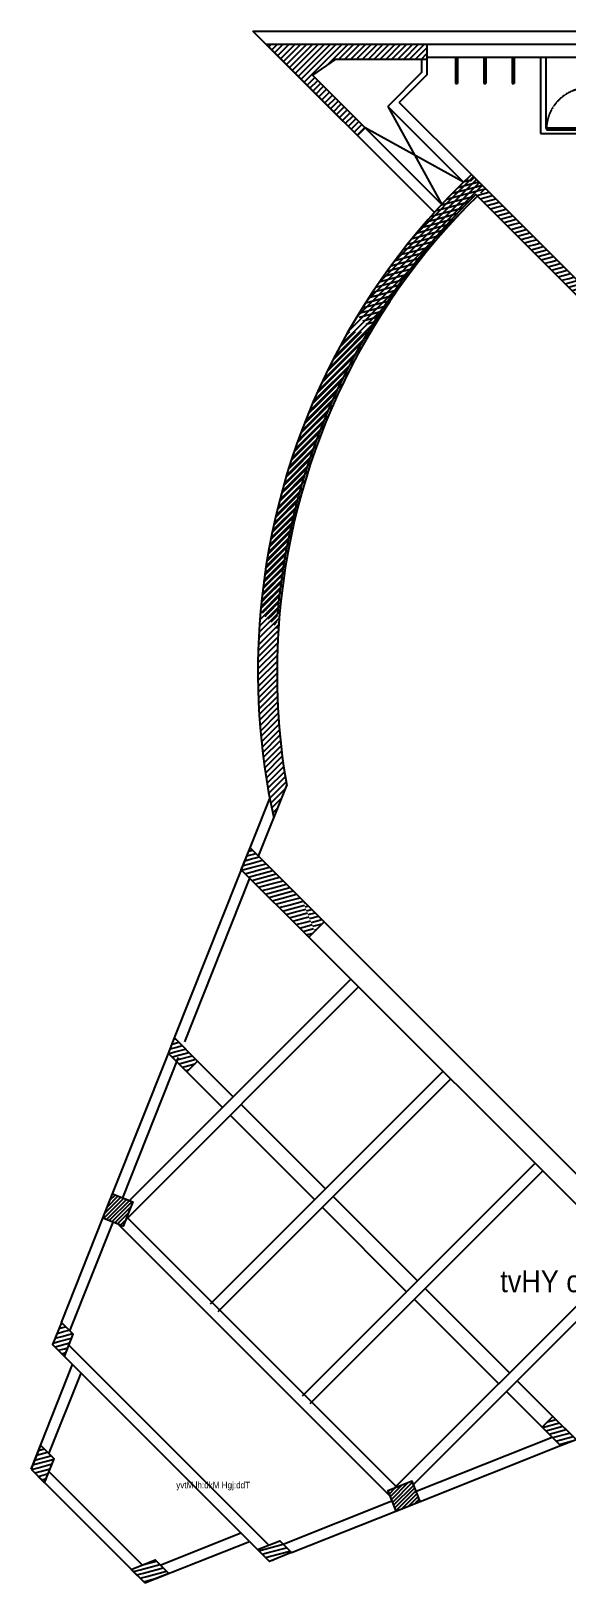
# Model space of a CAD drawing. Header units: inches. Extents: x 751443 to 884462, y -58136 to 349881.
# Drawn here: x 806689 to 818954, y 295700 to 331214 of the extents above; entities that cross this region are included whole.
import ezdxf

# ---------------------------------------------------------------- set-up
doc = ezdxf.new("R2010")
doc.units = ezdxf.units.IN
doc.header["$MEASUREMENT"] = 0
doc.linetypes.add('DASHED2', pattern=[9.525, 6.35, -3.175])
for name, color, linetype in [('4', 4, 'Continuous'), ('COL', 8, 'Continuous'), ('HAT', 8, 'Continuous'), ('HATCH', 8, 'Continuous'), ('sec', 8, 'DASHED2'), ('WALL', 8, 'Continuous')]:
    doc.layers.add(name, color=color, linetype=linetype)
doc.styles.get("Standard").update_dxf_attribs({"font": 'arial.ttf'})
pattern_1 = [(45, (-243485.09, -376160.22), (-67.351921, 67.351921), [])]
pattern_2 = [(15, (-243485.09, -376160.22), (-24.652514, 92.004435), [])]
pattern_3 = [(45, (-601746.125, -256071.65), (-44.9012806, 44.9012806), [])]

# ---------------------------------------------------------------- blocks, each defined once
blk = doc.blocks.new('A$C65071A1E')
at = {"layer": 'HAT', "ltscale": 0.011}
h = blk.add_hatch(dxfattribs=at)
h.set_pattern_fill('ANSI31', color=8, scale=30, style=0)
h.set_pattern_definition([(45, (-1303870.24, -263104.63), (-67.351921, 67.351921), [])])
h.paths.add_polyline_path([(36460, 41271, -0.189155), (41195, 51349), (40877, 51668, 0.182905), (36051, 41680, 0.076148), (36353, 36944), (36649, 37688, -0.059046)])
h = blk.add_hatch(dxfattribs=at)
h.set_pattern_fill('ANSI31', color=8, scale=30, angle=330, style=0)
h.set_pattern_definition(pattern_2)
h.paths.add_polyline_path([(40871, 51497), (40786, 51581, 0.064476), (38271, 48440), (38358, 48353, -0.064984)])
h = blk.add_hatch(dxfattribs=at)
h.set_pattern_fill('ANSI31', color=8, scale=30, angle=330, style=0)
h.set_pattern_definition(pattern_2)
h.paths.add_polyline_path([(40871, 51497, 0.064984), (38358, 48353), (38562, 48149, -0.064146), (40979, 51212), (44112, 48079), (44259, 48079), (44259, 48109)])
h = blk.add_hatch(dxfattribs=at)
h.set_pattern_fill('ANSI31', color=8, scale=30, style=0)
h.set_pattern_definition(pattern_1)
h.paths.add_polyline_path([(40962, 51583), (40877, 51668, 0.001995), (40786, 51581), (40871, 51497, -0.00201)])
h = blk.add_hatch(dxfattribs=at)
h.set_pattern_fill('ANSI31', color=8, scale=30, style=0)
h.set_pattern_definition(pattern_1)
h.paths.add_polyline_path([(40962, 51583), (40877, 51668, 0.001995), (40786, 51581), (40871, 51497, -0.00201)])
h = blk.add_hatch(dxfattribs=at)
h.set_pattern_fill('ANSI31', color=8, scale=30, angle=330, style=0)
h.set_pattern_definition(pattern_2)
h.paths.add_polyline_path([(40962, 51583, 0.00201), (40871, 51497), (44259, 48109), (44259, 48285)])
h = blk.add_hatch(dxfattribs=at)
h.set_pattern_fill('ANSI31', color=8, scale=30, style=0)
h.set_pattern_definition(pattern_1)
h.paths.add_polyline_path([(38196, 48079), (38058, 48079, 0.084858), (36246, 43119), (36368, 43119, -0.085616)])
h = blk.add_hatch(dxfattribs=at)
h.set_pattern_fill('ANSI31', color=8, scale=30, style=0)
h.set_pattern_definition(pattern_1)
h.paths.add_polyline_path([(38521, 48079), (38196, 48079, 0.085616), (36368, 43119), (36653, 43119, -0.087441)])
h = blk.add_hatch(dxfattribs=at)
h.set_pattern_fill('ANSI31', color=8, scale=30, style=0)
h.set_pattern_definition(pattern_1)
h.paths.add_polyline_path([(36368, 43119), (36246, 43119, 0.02069), (36065, 41835), (36175, 41725, -0.022631)])
h = blk.add_hatch(dxfattribs=at)
h.set_pattern_fill('ANSI31', color=8, scale=30, style=0)
h.set_pattern_definition(pattern_1)
h.paths.add_polyline_path([(36653, 43119), (36368, 43119, 0.022631), (36175, 41725), (36435, 41466, -0.027315)])
h = blk.add_hatch(dxfattribs=at)
h.set_pattern_fill('ANSI31', color=8, scale=30, style=0)
h.set_pattern_definition(pattern_1)
edge = h.paths.add_edge_path()
edge.add_line((36051, 41680), (36162, 41569))
edge.add_arc((51659, 40298), 15549, 174.7366, 175.3141, ccw=False)
edge.add_line((36175, 41725), (36065, 41835))
edge.add_arc((51659, 40298), 15669, 174.3728, 174.9428)
h = blk.add_hatch(dxfattribs=at)
h.set_pattern_fill('ANSI31', color=8, scale=30, style=0)
h.set_pattern_definition(pattern_1)
edge = h.paths.add_edge_path()
edge.add_line((36162, 41569), (36423, 41307))
edge.add_arc((51659, 40298), 15269, 175.6157, 176.2115, ccw=False)
edge.add_line((36435, 41466), (36175, 41725))
edge.add_arc((51659, 40298), 15549, 174.7366, 175.3141)
h = blk.add_hatch(dxfattribs=at)
h.set_pattern_fill('ANSI31', color=8, scale=30, angle=330, style=0)
h.set_pattern_definition(pattern_2)
h.paths.add_polyline_path([(35909, 36165), (35813, 36261), (35692, 35958), (35788, 35861)])
h = blk.add_hatch(dxfattribs=at)
h.set_pattern_fill('ANSI31', color=8, scale=30, angle=330, style=0)
h.set_pattern_definition(pattern_2)
h.paths.add_polyline_path([(35788, 35861), (35692, 35958), (35611, 35755), (35708, 35659)])
h = blk.add_hatch(dxfattribs=at)
h.set_pattern_fill('ANSI31', color=8, scale=30, angle=330, style=0)
h.set_pattern_definition(pattern_2)
h.paths.add_polyline_path([(35939, 36135), (35909, 36165), (35788, 35861), (35939, 35710)])
h = blk.add_hatch(dxfattribs=at)
h.set_pattern_fill('ANSI31', color=8, scale=30, angle=330, style=0)
h.set_pattern_definition(pattern_2)
h.paths.add_polyline_path([(35939, 36135), (35939, 35710), (37288, 34362, -0.011899), (37022, 35052)])
h = blk.add_hatch(dxfattribs=at)
h.set_pattern_fill('ANSI31', color=8, scale=30, angle=330, style=0)
h.set_pattern_definition(pattern_2)
h.paths.add_polyline_path([(35939, 35710), (35788, 35861), (35708, 35659), (35939, 35427)])
h = blk.add_hatch(dxfattribs=at)
h.set_pattern_fill('ANSI31', color=8, scale=30, angle=330, style=0)
h.set_pattern_definition(pattern_2)
h.paths.add_polyline_path([(35939, 35710), (35939, 35427), (37153, 34213), (37292, 34352, -0.000166), (37288, 34362)])
h = blk.add_hatch(dxfattribs=at)
h.set_pattern_fill('ANSI31', color=8, scale=30, angle=330, style=0)
h.set_pattern_definition([(15, (-1566940.13, -264395.11), (-24.652514, 92.004435), [])])
h.paths.add_polyline_path([(37288, 34362), (37295, 34355), (37507, 34567), (37022, 35052, 0.011899)])
h = blk.add_hatch(dxfattribs=at)
h.set_pattern_fill('ANSI31', color=8, scale=30, angle=330, style=0)
h.set_pattern_definition(pattern_2)
h.paths.add_polyline_path([(34062, 31521), (33966, 31617), (33942, 31556), (34038, 31460)])
h = blk.add_hatch(dxfattribs=at)
h.set_pattern_fill('ANSI31', color=8, scale=30, angle=330, style=0)
h.set_pattern_definition(pattern_2)
h.paths.add_polyline_path([(34179, 31814), (34082, 31910), (33966, 31617), (34062, 31521)])
h = blk.add_hatch(dxfattribs=at)
h.set_pattern_fill('ANSI31', color=8, scale=30, angle=330, style=0)
h.set_pattern_definition(pattern_2)
h.paths.add_polyline_path([(34179, 31814), (34062, 31521), (34405, 31177), (34610, 31382)])
h = blk.add_hatch(dxfattribs=at)
h.set_pattern_fill('ANSI31', color=8, scale=30, angle=330, style=0)
h.set_pattern_definition(pattern_2)
h.paths.add_polyline_path([(34062, 31521), (34038, 31460), (34363, 31135), (34405, 31177)])
h = blk.add_hatch(dxfattribs=at)
h.set_pattern_fill('ANSI31', color=8, scale=20, style=0)
h.set_pattern_definition(pattern_3)
h.paths.add_polyline_path([(33083, 28043), (33129, 28159), (32728, 28319), (32607, 28011), (32829, 27790)])
h.paths.add_polyline_path([(32728, 28319), (32664, 28344), (32553, 28065), (32607, 28011)])
h.paths.add_polyline_path([(32607, 28011), (32553, 28065), (32442, 27787), (32509, 27760)])
h.paths.add_polyline_path([(32607, 28011), (32509, 27760), (32717, 27678), (32829, 27790)])
h.paths.add_polyline_path([(32829, 27790), (32717, 27678), (32907, 27602), (32938, 27680)])
h.paths.add_polyline_path([(33083, 28043), (32829, 27790), (32938, 27680)])
h = blk.add_hatch(dxfattribs=at)
h.set_pattern_fill('ANSI31', color=8, scale=30, angle=330, style=0)
h.set_pattern_definition(pattern_2)
h.paths.add_polyline_path([(31589, 25303), (31493, 25399), (31342, 25020), (31439, 24923)])
h = blk.add_hatch(dxfattribs=at)
h.set_pattern_fill('ANSI31', color=8, scale=30, angle=330, style=0)
h.set_pattern_definition(pattern_2)
h.paths.add_polyline_path([(31762, 25130), (31589, 25303), (31439, 24923), (31611, 24750)])
h = blk.add_hatch(dxfattribs=at)
h.set_pattern_fill('ANSI31', color=8, scale=30, angle=330, style=0)
h.set_pattern_definition(pattern_2)
h.paths.add_polyline_path([(31439, 24923), (31342, 25020), (31292, 24893), (31388, 24797)])
h = blk.add_hatch(dxfattribs=at)
h.set_pattern_fill('ANSI31', color=8, scale=30, angle=330, style=0)
h.set_pattern_definition(pattern_2)
h.paths.add_polyline_path([(31439, 24923), (31388, 24797), (31561, 24624), (31611, 24750)])
h = blk.add_hatch(dxfattribs=at)
h.set_pattern_fill('ANSI31', color=8, scale=30, angle=330, style=0)
h.set_pattern_definition(pattern_2)
h.paths.add_polyline_path([(42917, 22581), (43271, 22722), (42743, 23250), (42495, 23002)])
h = blk.add_hatch(dxfattribs=at)
h.set_pattern_fill('ANSI31', color=8, scale=30, angle=330, style=0)
h.set_pattern_definition(pattern_2)
h.paths.add_polyline_path([(31327, 22277), (31016, 22588), (30855, 22184), (31166, 21872)])
h = blk.add_hatch(dxfattribs=at)
h.set_pattern_fill('ANSI31', color=8, scale=30, angle=330, style=0)
h.set_pattern_definition(pattern_2)
h.paths.add_polyline_path([(30855, 22184), (30799, 22042), (31110, 21731), (31166, 21872)])
h = blk.add_hatch(dxfattribs=at)
h.set_pattern_fill('ANSI31', color=8, scale=20, style=0)
h.set_pattern_definition(pattern_3)
h.paths.add_polyline_path([(39520, 21768), (39404, 21722), (39150, 21468), (39372, 21247), (39679, 21367)])
h.paths.add_polyline_path([(39705, 21303), (39679, 21367), (39372, 21247), (39426, 21193)])
h.paths.add_polyline_path([(39372, 21247), (39121, 21148), (39147, 21082), (39426, 21193)])
h.paths.add_polyline_path([(39150, 21468), (39038, 21356), (39121, 21148), (39372, 21247)])
h.paths.add_polyline_path([(39150, 21468), (39041, 21578), (38963, 21546), (39038, 21356)])
h.paths.add_polyline_path([(39404, 21722), (39041, 21578), (39150, 21468)])
h = blk.add_hatch(dxfattribs=at)
h.set_pattern_fill('ANSI31', color=8, scale=30, angle=330, style=0)
h.set_pattern_definition(pattern_2)
h.paths.add_polyline_path([(36111, 20251), (35985, 20201), (36158, 20028), (36284, 20078)])
h = blk.add_hatch(dxfattribs=at)
h.set_pattern_fill('ANSI31', color=8, scale=30, angle=330, style=0)
h.set_pattern_definition(pattern_2)
h.paths.add_polyline_path([(36663, 20229), (36490, 20402), (36111, 20251), (36284, 20078)])
h = blk.add_hatch(dxfattribs=at)
h.set_pattern_fill('ANSI31', color=8, scale=30, angle=330, style=0)
h.set_pattern_definition(pattern_2)
h.paths.add_polyline_path([(33638, 19966), (33233, 19805), (33544, 19494), (33949, 19655)])
h = blk.add_hatch(dxfattribs=at)
h.set_pattern_fill('ANSI31', color=8, scale=30, angle=330, style=0)
h.set_pattern_definition(pattern_2)
h.paths.add_polyline_path([(36284, 20078), (36158, 20028), (36254, 19931), (36381, 19981)])
h = blk.add_hatch(dxfattribs=at)
h.set_pattern_fill('ANSI31', color=8, scale=30, angle=330, style=0)
h.set_pattern_definition(pattern_2)
h.paths.add_polyline_path([(36760, 20132), (36663, 20229), (36284, 20078), (36381, 19981)])
h = blk.add_hatch(dxfattribs=at)
h.set_pattern_fill('ANSI31', color=8, scale=30, angle=330, style=0)
h.set_pattern_definition(pattern_2)
h.paths.add_polyline_path([(33233, 19805), (33091, 19749), (33403, 19438), (33544, 19494)])
at = {"layer": 'HATCH'}
h = blk.add_hatch(dxfattribs=at)
h.set_pattern_fill('ANSI31', color=8, scale=30, style=0)
h.set_pattern_definition([(45, (-243237.74, -376307.57), (-67.351921, 67.351921), [])])
h.paths.add_polyline_path([(38446, 52735), (38270, 52558), (36177, 54651), (39857, 54651), (39857, 54301), (37760, 54301), (37237, 53944)])
at = {"layer": 'COL', "color": 8, "ltscale": 0.07}
for p, q in [((35611, 35755), (35813, 36261)), ((35813, 36261), (37507, 34567)), ((35611, 35755), (37153, 34213)), ((37153, 34213), (37507, 34567))]:
    blk.add_line(p, q, dxfattribs=at)
blk.add_lwpolyline([(38446, 52735), (38270, 52558), (36177, 54651), (39857, 54651), (39857, 54301), (37760, 54301), (37237, 53944)], close=True, dxfattribs=at)
for points in [[(36447, 41623, -0.179227), (40979, 51212), (46132, 46059), (46309, 46235), (40877, 51668, 0.182905), (36051, 41680)], [(41015, 51176, 0.184911), (36460, 41271)], [(36421, 41279, -0.000467), (36423, 41307, -0.000467)]]:
    blk.add_lwpolyline(points, format="xyb", dxfattribs=at)
at = {"layer": 'COL', "color": 8, "linetype": 'Continuous', "ltscale": 0.07}
blk.add_lwpolyline([(36460, 41271, 0.059046), (36649, 37688, 0.059046)], format="xyb", dxfattribs=at)
at = {"layer": 'COL', "color": 8, "linetype": 'Continuous', "ltscale": 0.03}
for points in [[(33942, 31556), (34082, 31910), (34610, 31382), (34363, 31135)], [(32442, 27787), (32664, 28344), (33129, 28159), (32907, 27602)]]:
    blk.add_lwpolyline(points, close=True, dxfattribs=at)
at = {"layer": 'COL', "color": 8, "ltscale": 0.03}
for points in [[(31493, 25399), (31292, 24893), (31561, 24624), (31762, 25130)], [(42917, 22581), (43271, 22722), (42743, 23250), (42495, 23002)], [(30799, 22042), (31110, 21731), (31327, 22277), (31016, 22588)], [(39147, 21082), (39705, 21303), (39520, 21768), (38963, 21546)], [(36760, 20132), (36254, 19931), (35985, 20201), (36490, 20402)], [(33403, 19438), (33091, 19749), (33638, 19966), (33949, 19655)]]:
    blk.add_lwpolyline(points, close=True, dxfattribs=at)
at = {"layer": 'COL', "color": 8, "linetype": 'Continuous', "ltscale": 0.07}
blk.add_arc((51659, 40298), 15669, 174.9428, 192.3609, dxfattribs=at)
at = {"layer": 'sec', "color": 8, "ltscale": 0.5}
blk.add_lwpolyline([(42592, 52692), (43552, 52692), (43552, 52732), (42592, 52732)], close=True, dxfattribs=at)
blk.add_arc((43552, 52692), 960, 90, 180, dxfattribs=at)
at = {"layer": 'WALL', "color": 8, "ltscale": 0.011}
for p, q in [((35876, 54952), (48659, 54952)), ((40029, 50799), (35876, 54952)), ((36177, 54651), (48959, 54651)), ((39857, 54351), (43860, 54351)), ((40509, 54349), (40509, 53751)), ((40559, 54349), (40559, 53751)), ((41159, 54349), (41159, 53751)), ((41209, 54349), (41209, 53751)), ((41809, 54349), (41809, 53751)), ((41859, 54349), (41859, 53751)), ((42459, 54349), (42459, 52604)), ((42579, 54349), (42579, 52724)), ((39737, 54000), (38964, 53227)), ((39737, 54301), (39737, 54000)), ((39857, 54301), (39857, 53950)), ((39857, 53950), (39226, 53319)), ((40509, 53751), (40559, 53751)), ((41159, 53751), (41209, 53751)), ((41809, 53751), (41859, 53751)), ((40877, 51668), (39226, 53319)), ((40697, 51494), (38964, 53227)), ((38964, 53227), (40198, 50983)), ((40198, 50983), (38446, 52735)), ((40697, 51494), (38446, 52735)), ((42459, 52604), (49059, 52604)), ((42579, 52724), (49059, 52724)), ((36005, 36069), (36649, 37688)), ((34082, 31910), (36262, 37391)), ((34315, 31818), (35804, 35563)), ((37507, 34567), (45927, 26147)), ((45580, 25799), (37153, 34213)), ((38292, 33076), (32966, 27750)), ((38115, 33253), (33052, 28190)), ((32664, 28344), (33942, 31556)), ((32896, 28252), (34174, 31464)), ((34610, 31382), (35427, 30565)), ((35180, 30318), (34363, 31135)), ((40227, 31150), (34896, 25820)), ((40404, 30973), (35073, 25643)), ((35604, 30388), (37535, 28458)), ((37287, 28211), (35357, 30141)), ((42334, 29043), (37003, 23712)), ((42511, 28866), (37180, 23536)), ((37711, 28281), (39642, 26351)), ((31493, 25399), (32442, 27787)), ((39168, 21628), (32988, 27807)), ((39394, 26103), (37464, 28034)), ((31685, 25207), (32675, 27694)), ((39007, 21435), (32796, 27646)), ((44441, 26936), (39111, 21605)), ((44618, 26759), (39550, 21692)), ((41502, 23996), (39571, 25927)), ((39819, 26174), (41749, 24244)), ((31662, 24877), (32043, 24495)), ((31561, 24624), (31750, 24435)), ((30799, 22042), (31750, 24435)), ((31208, 22396), (31943, 24242)), ((35796, 20389), (31750, 24435)), ((32043, 24495), (36238, 20301)), ((42495, 23002), (41678, 23819)), ((41926, 24067), (42743, 23250)), ((39612, 21536), (42724, 22773)), ((39705, 21303), (42917, 22581)), ((30799, 22042), (33403, 19438)), ((31210, 21984), (33344, 19850)), ((36567, 20325), (39055, 21314)), ((38988, 21483), (38974, 21468)), ((36760, 20132), (39147, 21082)), ((33403, 19438), (35796, 20389)), ((33756, 19848), (35603, 20582)), ((35796, 20389), (35985, 20201))]:
    blk.add_line(p, q, dxfattribs=at)
at = {"layer": '4', "color": 8, "width": 0.884937}
for s, height, p in [('tvHY oafM HglsvP', 500, (41538, 26091)), ('yvtM lh:dkM Hgj:ddT', 150, (34122, 21603))]:
    blk.add_text(s, height=height, dxfattribs=at).set_placement(p)

msp = doc.modelspace()

# ---------------------------------------------------------------- block references
at = {"ltscale": 0.011}
msp.add_blockref('A$C65071A1E', (775890.2, 276261.6), dxfattribs=at)

doc.saveas('drawing.dxf')
